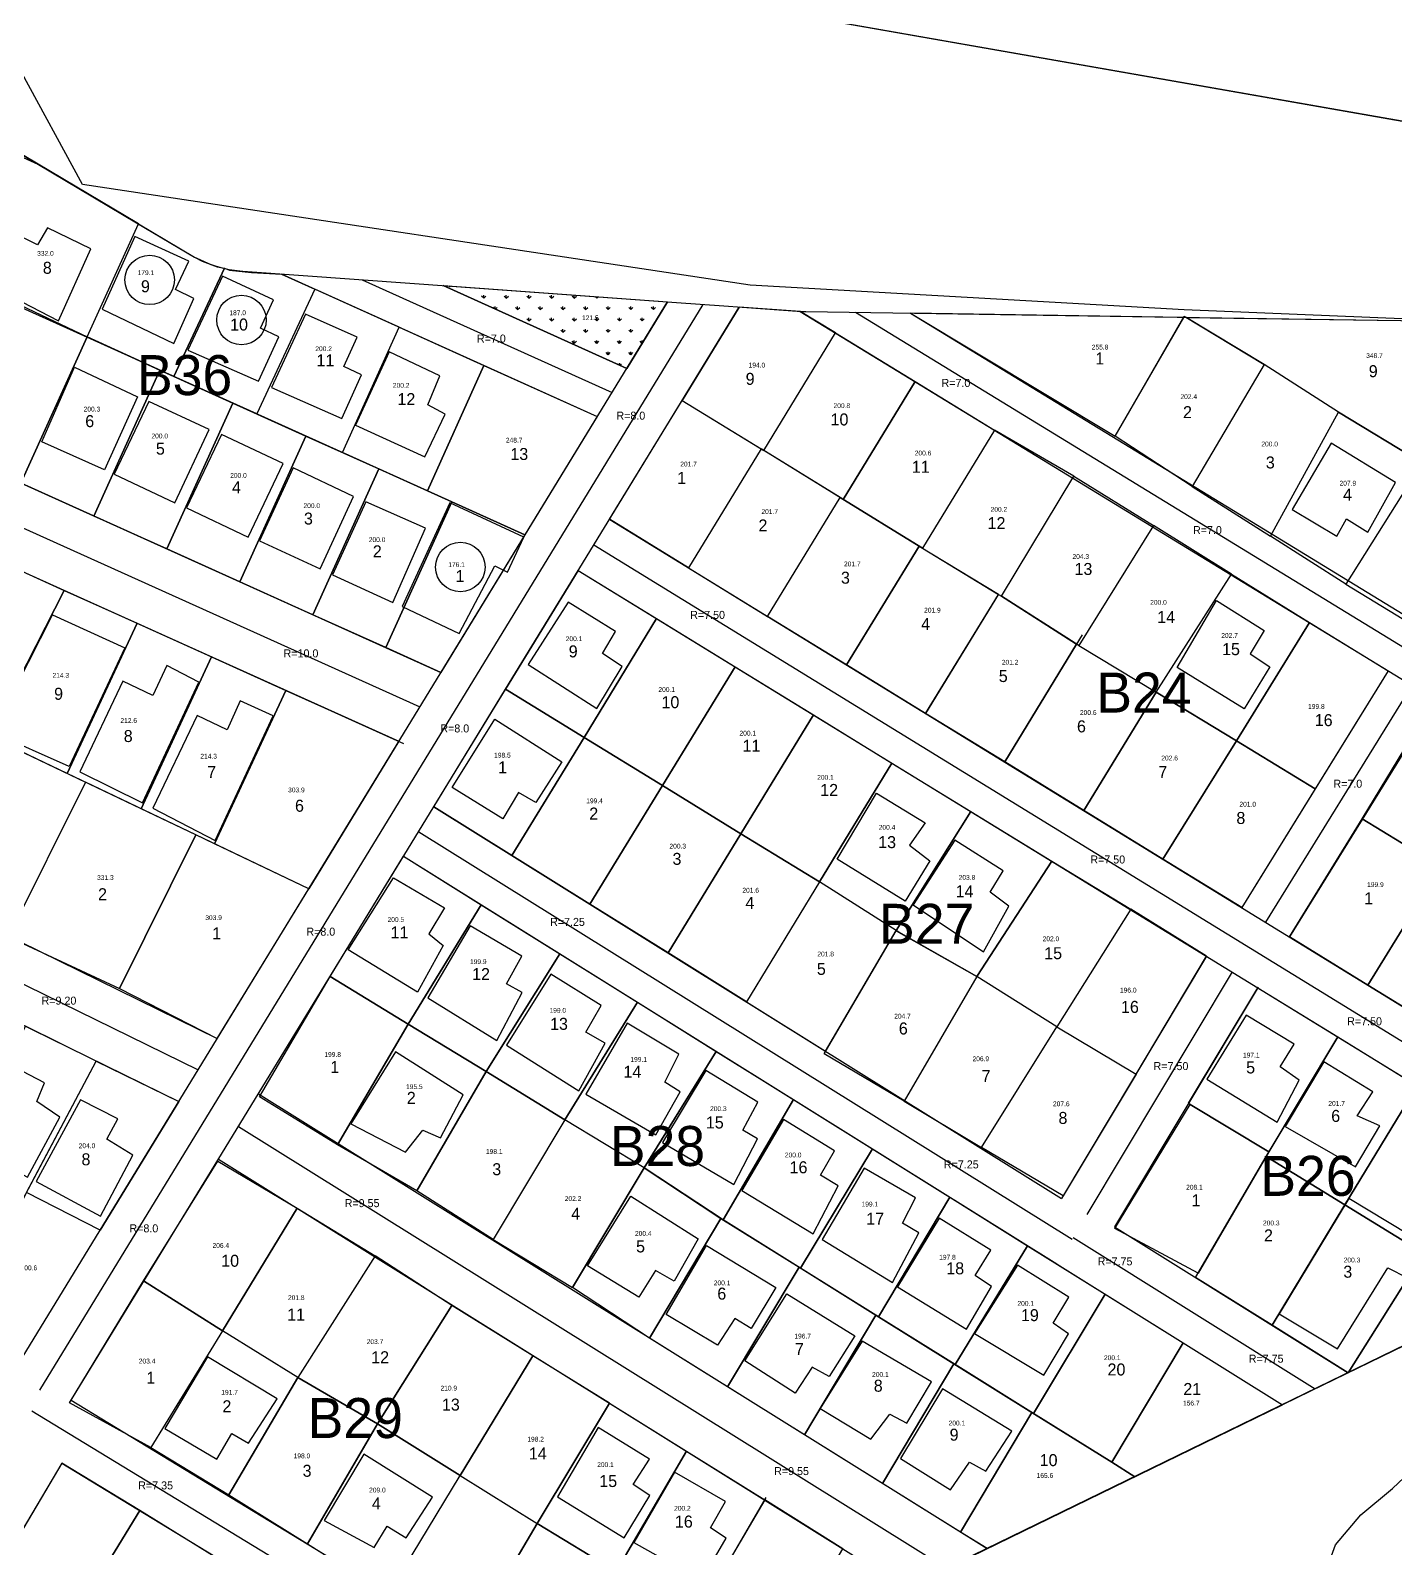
# Model space of a CAD drawing. Header units: inches. Extents: x 461960 to 463067, y 992848 to 993579.
# Drawn here: x 462203.1 to 462373.7, y 993290.6 to 993480.3 of the extents above; entities that cross this region are included whole.
import ezdxf

# ---------------------------------------------------------------- set-up
doc = ezdxf.new("R2010")
doc.units = ezdxf.units.IN
doc.header["$MEASUREMENT"] = 0
for name, color, linetype in [('bulding', 56, 'Continuous'), ('fence', 6, 'Continuous'), ('Gorge', 44, 'Continuous'), ('green', 90, 'Continuous'), ('road', 1, 'Continuous'), ('text', 55, 'Continuous')]:
    doc.layers.add(name, color=color, linetype=linetype)
doc.layers.add('H', color=7, linetype='Continuous', lineweight=100)
doc.layers.add('R', color=2, linetype='Continuous', lineweight=30)

msp = doc.modelspace()

# ---------------------------------------------------------------- hatches: boundary and pattern name
at = {"layer": 'green'}
h = msp.add_hatch(dxfattribs=at)
h.set_pattern_fill('GRASS', color=74, scale=2, style=0)
h.paths.add_polyline_path([(462254.7, 993448.41), (462282.7, 993446.39), (462277.62, 993438.07)])

# ---------------------------------------------------------------- linework, layer by layer
at = {"color": 242, "lineweight": 30}
msp.add_line((462170.34, 993504.86), (462468.99, 993452.4), dxfattribs=at)
at = {"color": 3}
for p, q in [((462351.28, 993304.52), (462389.44, 993323.1)), ((462161.87, 993212.26), (462359.55, 993308.54))]:
    msp.add_line(p, q, dxfattribs=at)
at = {"color": 3, "lineweight": 30}
msp.add_lwpolyline([(462389.44, 993323.1), (462359.55, 993308.54), (462351.28, 993304.52), (462161.87, 993212.26), (462149.28, 993207.15), (462141.44, 993200.28), (462131.28, 993191.38), (462115.6, 993196.38), (462113.96, 993197.25), (462101.7, 993202.95), (462083.74, 993213.56), (461999.91, 993262.17), (462053.58, 993359.91), (462135.55, 993533.54), (462145.26, 993528.41), (462170.34, 993504.86), (462468.99, 993452.4)], dxfattribs=at)
at = {"layer": 'bulding', "color": 17}
for points, elevation in [([(462210.64, 993453), (462205.23, 993455.62), (462203.98, 993453.5), (462200.72, 993455.15), (462197.42, 993448.77), (462206.63, 993444.03)], 2491.69), ([(462221.01, 993441.2), (462223.53, 993446.82), (462221.24, 993447.94), (462222.89, 993451.46), (462216.14, 993454.54), (462212.07, 993445.46)], 2490.15), ([(462231.6, 993436.48), (462234.13, 993442.03), (462231.85, 993443.08), (462233.47, 993446.62), (462227.09, 993449.61), (462222.78, 993440.36)], 2488.84), ([(462242.03, 993431.79), (462244.49, 993437.25), (462242.25, 993438.31), (462243.94, 993441.98), (462237.47, 993444.86), (462233.25, 993435.7)], 2487.58), ([(462252.4, 993427), (462254.95, 993432.33), (462252.77, 993433.53), (462254.27, 993437.16), (462247.93, 993440.13), (462243.73, 993430.97)], 2485.93), ([(462208.61, 993438.24), (462216.48, 993434.52), (462212.35, 993425.38), (462204.55, 993428.91)], 2491.68), ([(462217.91, 993433.94), (462213.59, 993424.83), (462221.15, 993421.28), (462225.43, 993430.45)], 2489.92), ([(462227, 993429.81), (462222.62, 993420.64), (462230.33, 993416.96), (462234.69, 993426.17)], 2488.82), ([(462365.63, 993428.71), (462360.76, 993420.45), (462366.33, 993417.09), (462367.56, 993419.27), (462370.21, 993417.58), (462373.69, 993423.81)], 2476.56), ([(462235.96, 993425.65), (462231.73, 993416.51), (462239.31, 993413.01), (462243.48, 993422.06)], 2487.82), ([(462248.39, 993408.83), (462252.46, 993418.09), (462245.03, 993421.41), (462240.85, 993412.28)], 2485.47), ([(462249.55, 993408.32), (462256.7, 993404.95), (462261.15, 993413.39), (462262.73, 993412.62), (462264.77, 993416.99), (462255.5, 993421.28)], 2485.5), ([(462273.88, 993395.57), (462277.06, 993400.83), (462274.58, 993402.44), (462276.2, 993405.18), (462270.31, 993408.84), (462265.32, 993401.05)], 2482.19), ([(462346.4, 993400.69), (462351.3, 993409.04), (462357.28, 993405.31), (462355.51, 993402.39), (462357.99, 993400.79), (462354.76, 993395.53)], 2475.05), ([(462207.97, 993388.33), (462198.36, 993392.56), (462205.85, 993407.27), (462214.91, 993403.14)], 2489.85), ([(462224.15, 993398.86), (462220.17, 993400.92), (462218.41, 993397.19), (462214.66, 993398.96), (462209.29, 993387.66), (462217.11, 993383.76)], 2488.94), ([(462233.42, 993394.65), (462229.33, 993396.54), (462227.69, 993392.9), (462223.95, 993394.67), (462218.4, 993383.1), (462226.19, 993379.07)], 2488.36), ([(462269.51, 993388.91), (462266.28, 993383.83), (462264.11, 993385.05), (462262.14, 993381.79), (462255.79, 993385.7), (462261.12, 993394.23)], 2481.55), ([(462303.9, 993376.75), (462308.84, 993384.97), (462314.89, 993381.27), (462312.95, 993378.49), (462315.5, 993376.53), (462312.42, 993371.49)], 2477.43), ([(462318.61, 993379.11), (462313.43, 993371.01), (462322.19, 993365.15), (462325.38, 993370.86), (462323.04, 993372.62), (462324.64, 993375.27)], 2476.1), ([(462251.46, 993360.09), (462242.83, 993365.39), (462248.47, 993374.38), (462254.86, 993370.64), (462252.9, 993367.38), (462254.7, 993365.96)], 2483.41), ([(462258.06, 993368.39), (462252.76, 993359.39), (462261.39, 993354.08), (462264.57, 993360.05), (462262.58, 993361.13), (462264.53, 993364.59)], 2482.82), ([(462268.12, 993362.34), (462262.59, 993353.47), (462271.62, 993347.79), (462274.94, 993353.72), (462272.53, 993355.09), (462274.43, 993358.46)], 2480.94), ([(462277.66, 993356.24), (462272.53, 993347.36), (462281.25, 993342.27), (462284.3, 993347.64), (462282.37, 993348.86), (462284.11, 993352.35)], 2479.92), ([(462358.88, 993343.86), (462361.66, 993349.13), (462359.28, 993350.76), (462361.01, 993353.59), (462355.01, 993357.22), (462350.11, 993349.22)], 2468.55), ([(462249.99, 993340.1), (462252.15, 993342.85), (462254.34, 993341.92), (462257.17, 993347.27), (462248.72, 993352.64), (462243.14, 993343.67)], 2482.86), ([(462200.31, 993351.14), (462194.93, 993341.15), (462202.73, 993336.97), (462206.78, 993344.49), (462203.91, 993346.46), (462204.87, 993348.79)], 2491.87), ([(462368.68, 993338.27), (462371.71, 993343.39), (462368.88, 993344.65), (462370.84, 993347.65), (462364.73, 993351.42), (462359.91, 993343.31)], 2466.71), ([(462287.51, 993350.31), (462282.1, 993341.31), (462290.99, 993336.07), (462293.96, 993341.77), (462292.14, 993342.86), (462294, 993346.37)], 2477.83), ([(462209.35, 993346.65), (462203.84, 993336.46), (462211.88, 993332.12), (462215.91, 993339.73), (462212.66, 993341.72), (462214.03, 993344.28)], 2491.1), ([(462297.19, 993344.21), (462291.99, 993335.34), (462300.93, 993329.89), (462304.06, 993335.9), (462301.82, 993337.22), (462303.59, 993340.26)], 2476.28), ([(462307.28, 993338.12), (462302.04, 993329.18), (462310.81, 993323.83), (462314.13, 993330.03), (462312.08, 993331.22), (462313.69, 993334.39)], 2475.46), ([(462286.56, 993329.26), (462283.56, 993324), (462281.21, 993325.3), (462279.15, 993322), (462272.72, 993325.89), (462278.15, 993334.63)], 2477.55), ([(462367.84, 993334.3), (462359.14, 993319.92), (462366.42, 993315.55), (462372.74, 993325.64), (462375.17, 993324.42), (462377.72, 993328.36), (462367.84, 993334.3)], 2466.66), ([(462316.65, 993331.86), (462311.45, 993323.27), (462320.08, 993317.97), (462323.22, 993323.33), (462321.15, 993324.68), (462323.1, 993327.88)], 2473.9), ([(462296.24, 993323.18), (462293.17, 993318.06), (462291.11, 993319.34), (462288.97, 993316), (462282.53, 993319.82), (462287.57, 993328.43)], 2475.24), ([(462326.45, 993325.99), (462321.08, 993317.43), (462329.75, 993312.22), (462332.81, 993317.41), (462330.89, 993318.74), (462332.87, 993322)], 2472.58), ([(462306.11, 993317.14), (462302.9, 993312.08), (462300.79, 993313.24), (462298.67, 993310), (462292.36, 993314.01), (462297.61, 993322.41)], 2473.87), ([(462308.11, 993304.26), (462310.49, 993307.36), (462312.61, 993306.23), (462315.69, 993311.39), (462307.03, 993316.5), (462301.8, 993308.08)], 2472.25), ([(462225.22, 993314.52), (462219.91, 993305.58), (462226.39, 993301.72), (462228.29, 993304.96), (462230.37, 993303.75), (462233.92, 993309.27)], 2485.82), ([(462318.09, 993297.91), (462320.44, 993301.36), (462322.51, 993300.22), (462325.72, 993305.25), (462317.06, 993310.55), (462311.81, 993301.83)], 2470.72), ([(462277.3, 993291.9), (462280.52, 993297.2), (462278.41, 993298.56), (462280.48, 993301.76), (462274.05, 993305.68), (462268.95, 993297.03)], 2476.55), ([(462244.75, 993302.37), (462239.83, 993294.08), (462246.05, 993290.69), (462247.7, 993293.37), (462250.08, 993291.92), (462253.37, 993297.01)], 2485.82), ([(462286.96, 993286.56), (462290.03, 993291.86), (462288.09, 993293.17), (462289.97, 993296.45), (462283.59, 993300.11), (462278.51, 993291.34)], 2474.74)]:
    msp.add_lwpolyline(points, close=True, dxfattribs=dict(at, elevation=elevation))
at = {"layer": 'fence', "color": 6, "lineweight": 30, "elevation": 2483.59}
msp.add_lwpolyline([(462398.73, 993443.27), (462347.27, 993445.4), (462293.05, 993448.46), (462209.62, 993461.07), (462201.81, 993475.4), (462191.85, 993496.41), (462173.04, 993510.42), (462155.07, 993529.88), (462135.59, 993541.04), (462112.79, 993490.03), (462093.85, 993447.24), (462078.1, 993417.55), (462063.38, 993386.38), (462038.7, 993337.08), (462016.49, 993292.11), (461999.23, 993259.86)], dxfattribs=at)
at = {"layer": 'fence', "color": 126}
for points, elevation in [([(462191.92, 993450.67), (462210.2, 993442), (462216.6, 993456.14), (462199.19, 993466.46), (462191.92, 993450.67)], 2494), ([(462343.78, 993397.6), (462334.72, 993382.81), (462324.85, 993388.88), (462333.84, 993403.61), (462334.13, 993403.42), (462343.78, 993397.6)], 2471.05), ([(462249.74, 993377.09), (462259.42, 993371.04), (462250.32, 993356.1), (462240.57, 993362.08), (462249.74, 993377.09)], 2476.36)]:
    msp.add_lwpolyline(points, dxfattribs=dict(at, elevation=elevation))
for points, elevation in [([(462216.6, 993456.14), (462223.63, 993451.97), (462224.55, 993451.47), (462226.43, 993450.76), (462227.34, 993450.58), (462221.02, 993437.06), (462210.2, 993442)], 2494), ([(462227.34, 993450.58), (462227.97, 993450.36), (462230.72, 993450.04), (462234.5, 993449.85), (462238.63, 993447.98), (462231.42, 993432.37), (462221.02, 993437.06)], 2488.84), ([(462249.17, 993443.23), (462238.63, 993447.98), (462231.42, 993432.37), (462242.1, 993427.55)], 2493.28), ([(462284.54, 993434.06), (462294.75, 993427.79), (462303.71, 993442.5), (462299.29, 993445.2), (462291.68, 993445.74)], 2471.19), ([(462347.22, 993444.45), (462313.07, 993444.98), (462338.64, 993429.61), (462347.22, 993444.45)], 2478.74), ([(462347.51, 993444.45), (462374.39, 993444.04), (462381.86, 993443.92), (462386.18, 993441.3), (462377.02, 993426.27), (462366.57, 993432.61), (462357.27, 993438.56), (462347.51, 993444.45)], 2474.13), ([(462210.2, 993442), (462219.29, 993437.84), (462211.04, 993419.62), (462201.92, 993423.73)], 2491.28), ([(462249.17, 993443.23), (462259.78, 993438.44), (462252.71, 993422.76), (462242.1, 993427.55), (462249.17, 993443.23)], 2493.28), ([(462303.71, 993442.5), (462313.65, 993436.42), (462304.67, 993421.7), (462294.75, 993427.79)], 157.95), ([(462219.29, 993437.84), (462228.41, 993433.73), (462220.15, 993415.51), (462211.04, 993419.62), (462219.29, 993437.84)], 2469.71), ([(462259.78, 993438.45), (462273.94, 993432.05), (462264.9, 993417.26), (462252.71, 993422.76)], 2493.28), ([(462313.65, 993436.42), (462323.57, 993430.36), (462314.57, 993415.61), (462304.67, 993421.7), (462313.65, 993436.42)], 157.95), ([(462284.54, 993434.06), (462294.42, 993428), (462285.35, 993413.15), (462275.47, 993419.21)], 2471.19), ([(462228.41, 993433.73), (462237.52, 993429.61), (462229.27, 993411.4), (462220.15, 993415.51)], 2469.71), ([(462366.57, 993432.61), (462377.02, 993426.27), (462367.46, 993411.11), (462358.06, 993417.1)], 2476.73), ([(462314.57, 993415.62), (462324.07, 993409.83), (462324.44, 993409.61), (462333.49, 993424.61), (462323.57, 993430.36)], 157.84), ([(462237.52, 993429.61), (462246.64, 993425.5), (462238.38, 993407.28), (462229.27, 993411.4)], 2469.71), ([(462285.35, 993413.15), (462295.22, 993407.08), (462304.29, 993421.93), (462294.42, 993428)], 2471.17), ([(462246.64, 993425.5), (462255.75, 993421.39), (462247.5, 993403.17), (462238.38, 993407.28)], 2469.71), ([(462255.75, 993421.39), (462264.9, 993417.26), (462254.4, 993400.06), (462247.5, 993403.17)], 2469.71), ([(462304.29, 993421.93), (462314.17, 993415.86), (462305.1, 993401.01), (462295.22, 993407.08), (462304.29, 993421.93), (462314.17, 993415.86), (462314.17, 993415.86)], 2471.17), ([(462314.17, 993415.86), (462324.07, 993409.84), (462314.96, 993394.95), (462305.1, 993401.01)], 2471.17), ([(462198.08, 993414.5), (462207.31, 993410.33), (462197.98, 993392.05), (462189.38, 993396.15)], 2494), ([(462271.56, 993412.81), (462281.36, 993406.79), (462272.29, 993391.95), (462262.49, 993397.97)], 2471.19), ([(462353.19, 993412.37), (462362.95, 993406.29), (462353.81, 993391.51), (462343.78, 993397.6), (462353.19, 993412.37)], 2475.9), ([(462197.98, 993392.05), (462207.31, 993410.33), (462216.43, 993406.22), (462207.71, 993387.42), (462197.98, 993392.05)], 2489.18), ([(462324.07, 993409.83), (462324.44, 993409.61), (462333.84, 993403.61), (462324.85, 993388.88), (462314.97, 993394.95)], 155.98), ([(462216.43, 993406.22), (462225.72, 993402.02), (462216.93, 993383.02), (462207.71, 993387.42)], 2493.95), ([(462281.36, 993406.79), (462291.16, 993400.77), (462282.09, 993385.93), (462272.29, 993391.95)], 2471.19), ([(462225.72, 993402.03), (462235.01, 993397.83), (462226.12, 993378.64), (462223.76, 993379.77), (462216.93, 993383.02)], 2493.95), ([(462291.16, 993400.77), (462300.96, 993394.75), (462291.89, 993379.91), (462282.09, 993385.93)], 2471.19), ([(462262.49, 993397.97), (462272.29, 993391.95), (462263.28, 993377.18), (462253.52, 993383.28)], 2471.19), ([(462235.01, 993397.83), (462249.14, 993391.46), (462237.89, 993373.03), (462226.12, 993378.64), (462235.01, 993397.83)], 2493.95), ([(462334.72, 993382.81), (462343.78, 993397.6), (462343.78, 993397.6), (462353.81, 993391.51), (462344.6, 993376.75), (462334.72, 993382.81)], 2471.05), ([(462300.96, 993394.75), (462310.75, 993388.74), (462301.69, 993373.88), (462291.89, 993379.91)], 2471.19), ([(462272.29, 993391.95), (462282.09, 993385.93), (462273.03, 993371.1), (462263.28, 993377.19)], 2471.19), ([(462354.46, 993370.68), (462344.6, 993376.75), (462353.81, 993391.51), (462353.81, 993391.51), (462363.63, 993385.52)], 2472.19), ([(462310.75, 993388.74), (462320.61, 993382.68), (462311.3, 993367.8), (462301.69, 993373.88)], 2471.19), ([(462282.09, 993385.93), (462291.89, 993379.91), (462282.79, 993365.01), (462273.03, 993371.1)], 2471.19), ([(462311.3, 993367.8), (462320.61, 993382.68), (462330.72, 993376.47), (462321.37, 993362.05), (462311.6, 993367.6), (462311.3, 993367.8), (462320.61, 993382.68)], 2471.19), ([(462369.53, 993381.79), (462379.36, 993375.79), (462370.23, 993361), (462360.43, 993367.02)], 2466.07), ([(462237.89, 993373.03), (462223.76, 993379.77), (462214.26, 993360.56), (462226.46, 993354.32)], 2493.95), ([(462291.89, 993379.91), (462301.69, 993373.88), (462292.57, 993358.9), (462282.79, 993365.01), (462291.89, 993379.91)], 2471.19), ([(462379.36, 993375.79), (462389.14, 993369.74), (462380.03, 993354.98), (462370.23, 993361)], 2466.07), ([(462301.69, 993373.88), (462292.57, 993358.9), (462302.46, 993352.72), (462311.3, 993367.8), (462311.3, 993367.8), (462301.69, 993373.88)], 2471.19), ([(462259.42, 993371.04), (462269.25, 993364.91), (462260.04, 993350.21), (462250.32, 993356.1)], 2476.36), ([(462269.25, 993364.91), (462278.96, 993358.85), (462269.89, 993344.17), (462260.04, 993350.21)], 2476.36), ([(462348.04, 993346.08), (462347.82, 993346.22), (462356.46, 993360.66), (462366.47, 993354.51), (462357.87, 993340.16)], 2470.43), ([(462278.96, 993358.85), (462288.81, 993352.7), (462279.78, 993338.17), (462269.89, 993344.17)], 2476.36), ([(462193.01, 993337.74), (462201.73, 993333.4), (462211.32, 993351.5), (462202.48, 993355.84)], 2493.04), ([(462250.32, 993356.1), (462260.04, 993350.21), (462251.41, 993335.26), (462241.47, 993341.03)], 2483.38), ([(462366.47, 993354.51), (462376.38, 993348.42), (462367.37, 993333.53), (462357.53, 993339.58)], 2468.69), ([(462288.81, 993352.7), (462298.46, 993346.68), (462289.68, 993331.65), (462279.78, 993338.17)], 2476.36), ([(462211.32, 993351.5), (462221.64, 993346.44), (462211.81, 993330.35), (462202.62, 993335.07)], 2493.04), ([(462298.46, 993346.68), (462308.31, 993340.53), (462299.33, 993325.62), (462289.68, 993331.65)], 2476.36), ([(462376.38, 993348.42), (462386.2, 993342.38), (462377.2, 993327.49), (462367.37, 993333.53)], 2466.66), ([(462308.31, 993340.53), (462317.99, 993334.49), (462309.07, 993319.54), (462299.33, 993325.62)], 2476.36), ([(462357.53, 993339.58), (462367.37, 993333.53), (462358.27, 993318.48), (462348.7, 993324.45), (462357.53, 993339.58)], 2469.02), ([(462270.84, 993323.18), (462279.78, 993338.17), (462289.39, 993331.83), (462280.47, 993316.88), (462270.84, 993323.18)], 2480.11), ([(462202.62, 993335.07), (462201.73, 993333.4), (462193.34, 993315.1), (462200.38, 993311.63), (462211.81, 993330.35)], 2493.04), ([(462317.99, 993334.49), (462327.7, 993328.42), (462318.64, 993313.57), (462309.07, 993319.54), (462317.99, 993334.49)], 2476.36), ([(462367.77, 993312.55), (462358.27, 993318.48), (462367.37, 993333.53), (462377.2, 993327.49)], 2466.66), ([(462280.47, 993316.88), (462289.39, 993331.83), (462299.15, 993325.74), (462290.23, 993310.79)], 2480.11), ([(462327.7, 993328.42), (462337.39, 993322.38), (462328.46, 993307.44), (462318.64, 993313.57)], 2477.75), ([(462299.15, 993325.74), (462308.73, 993319.75), (462299.82, 993304.8), (462290.23, 993310.79)], 2478.94), ([(462337.39, 993322.38), (462347.15, 993316.28), (462338.22, 993301.35), (462328.46, 993307.44)], 2477.75), ([(462308.73, 993319.75), (462318.49, 993313.66), (462309.58, 993298.71), (462299.82, 993304.8)], 2478.94), ([(462218.16, 993303.21), (462227.92, 993297.28), (462236.51, 993311.95), (462227.13, 993317.78)], 2485.58), ([(462318.49, 993313.66), (462328.25, 993307.57), (462319.34, 993292.62), (462309.58, 993298.71)], 2478.94), ([(462275.47, 993308.74), (462285.1, 993302.74), (462276.3, 993287.71), (462266.42, 993293.69)], 2478.4), ([(462237.73, 993291.17), (462247.79, 993284.82), (462256.8, 993299.69), (462246.46, 993306.14)], 2484.43), ([(462285.1, 993302.74), (462294.86, 993296.65), (462286.06, 993281.62), (462276.3, 993287.71), (462285.1, 993302.74)], 2478.4), ([(462286.06, 993281.62), (462294.05, 993276.64), (462297.44, 993278.29), (462304.62, 993290.55), (462294.86, 993296.65), (462286.06, 993281.62)], 2478.4), ([(462266.42, 993293.69), (462276.3, 993287.71), (462267.68, 993272.9), (462257.6, 993278.71)], 2478.4)]:
    msp.add_lwpolyline(points, close=True, dxfattribs=dict(at, elevation=elevation))
at = {"layer": 'fence', "color": 1}
for points, elevation in [([(462191.92, 993450.67), (462210.2, 993442), (462201.92, 993423.73), (462183.55, 993432.03)], 2494), ([(462338.64, 993429.61), (462347.29, 993444.58), (462357.27, 993438.56), (462348.28, 993423.32)], 2478.74), ([(462348.28, 993423.32), (462358.06, 993417.1), (462366.57, 993432.61), (462357.27, 993438.56)], 2477.76), ([(462334.13, 993403.42), (462324.44, 993409.61), (462333.49, 993424.61), (462343.46, 993418.43)], 2475.9), ([(462377.02, 993426.27), (462367.46, 993411.11), (462377.39, 993405.07), (462386.8, 993420.48)], 2475.52), ([(462343.78, 993397.6), (462353.19, 993412.37), (462343.46, 993418.43), (462334.13, 993403.42)], 2475.9), ([(462362.95, 993406.29), (462372.76, 993400.29), (462363.63, 993385.52), (462353.81, 993391.51)], 2474.9), ([(462379.36, 993375.79), (462369.53, 993381.79), (462378.51, 993396.61), (462388.91, 993390.48)], 2466.07), ([(462186.85, 993373.74), (462196.53, 993392.75), (462209.98, 993386.34), (462200.38, 993367.03)], 2494.63), ([(462209.98, 993386.34), (462200.38, 993367.03), (462214.26, 993360.56), (462223.76, 993379.77)], 2491.06), ([(462321.37, 993362.05), (462330.72, 993376.47), (462340.61, 993370.5), (462331.38, 993355.76)], 2471.19), ([(462331.38, 993355.76), (462341.29, 993349.84), (462350.06, 993364.59), (462340.61, 993370.5)], 2471.19), ([(462311.28, 993367.78), (462321.37, 993362.05), (462312.27, 993346.49), (462302.28, 993352.42)], 2476.36), ([(462241.47, 993341.03), (462231.72, 993347.01), (462240.57, 993362.08), (462250.32, 993356.1)], 2484.81), ([(462312.27, 993346.49), (462321.95, 993340.68), (462331.38, 993355.76), (462321.37, 993362.05)], 2475.59), ([(462331.38, 993355.76), (462341.29, 993349.84), (462332.16, 993334.66), (462321.95, 993340.68)], 2474.48), ([(462269.89, 993344.17), (462260.91, 993329.19), (462251.41, 993335.26), (462260.04, 993350.21)], 2480.11), ([(462348.04, 993346.08), (462357.87, 993340.16), (462349.01, 993324.98), (462338.59, 993330.59)], 2470.43), ([(462270.84, 993323.18), (462279.78, 993338.17), (462269.89, 993344.17), (462260.91, 993329.19)], 2480.11), ([(462226.53, 993338.99), (462236.45, 993333.1), (462227.13, 993317.78), (462217.24, 993324.04)], 2486.56), ([(462227.13, 993317.78), (462236.45, 993333.1), (462246.19, 993327.16), (462236.51, 993311.95)], 2485.58), ([(462236.51, 993311.95), (462246.46, 993306.14), (462255.78, 993320.96), (462246.19, 993327.16)], 2484.43), ([(462227.13, 993317.78), (462218.16, 993303.21), (462208, 993308.77), (462217.24, 993324.04)], 2485.58), ([(462255.78, 993320.96), (462246.46, 993306.14), (462256.8, 993299.69), (462265.88, 993314.66)], 2482.19), ([(462256.8, 993299.69), (462266.42, 993293.69), (462275.47, 993308.74), (462265.88, 993314.66)], 2478.4), ([(462227.92, 993297.28), (462237.73, 993291.17), (462246.46, 993306.14), (462236.51, 993311.95)], 2484.43), ([(462207.02, 993301.22), (462198.04, 993286.08), (462207.54, 993280.22), (462216.8, 993295.31)], 2487.56), ([(462256.8, 993299.69), (462266.42, 993293.69), (462257.6, 993278.71), (462247.79, 993284.82)], 2478.4), ([(462226.96, 993289.02), (462216.8, 993295.31), (462207.54, 993280.22), (462217.5, 993273.82)], 2481.93)]:
    msp.add_lwpolyline(points, close=True, dxfattribs=dict(at, elevation=elevation))
at = {"layer": 'fence', "color": 173, "lineweight": 30}
for points, elevation in [([(462367.77, 993312.55), (462377.2, 993327.49), (462386.6, 993321.72), (462367.77, 993312.55)], 2466.66), ([(462347.15, 993316.28), (462359.55, 993308.54), (462341.09, 993299.55), (462338.22, 993301.35)], 2477.75), ([(462328.25, 993307.57), (462338.22, 993301.35), (462341.09, 993299.55), (462322.64, 993290.56), (462319.34, 993292.62), (462328.25, 993307.57)], 2477.75)]:
    msp.add_lwpolyline(points, close=True, dxfattribs=dict(at, elevation=elevation))
at = {"layer": 'Gorge', "color": 120, "lineweight": 30, "elevation": 2487.92}
msp.add_lwpolyline([(462361.5, 993278.14), (462366.18, 993291.02), (462369.35, 993294.79), (462373.31, 993298.08), (462377.66, 993302.21)], dxfattribs=at)
at = {"layer": 'green', "color": 74, "elevation": 2494}
msp.add_lwpolyline([(462254.7, 993448.41), (462282.7, 993446.39), (462277.62, 993438.07), (462254.7, 993448.41)], close=True, dxfattribs=at)
at = {"layer": 'green', "color": 2}
msp.add_lwpolyline([(462389.44, 993323.1), (462255.49, 993257.86), (462217.93, 993239.56), (462200.63, 993231.13), (462167, 993214.75), (462161.87, 993212.26), (462158.54, 993210.9), (462149.28, 993207.15), (462131.28, 993191.38), (462213.5, 993180.07), (462131.28, 993191.38), (462213.5, 993180.07), (462242.29, 993194.01), (462265.57, 993205.46), (462334.53, 993239.4), (462406.76, 993274.95)], dxfattribs=at)
at = {"layer": 'R'}
for points in [[(462195.56, 993468.62, 0), (462203.89, 993463.68, 0), (462216.37, 993456.28, 0), (462223.63, 993451.97, 0), (462224.26, 993451.66, 0), (462224.9, 993451.37, 0), (462225.58, 993451.09, 0), (462226.21, 993450.89, 0), (462226.89, 993450.69, 0), (462227.94, 993450.44, 0), (462228.26, 993450.39, 0), (462228.96, 993450.29, 0), (462229.65, 993450.22, 0), (462251.11, 993448.67, 0), (462259.19, 993448.09, 0), (462283.82, 993446.31, 0), (462289.77, 993445.88, 0), (462298.92, 993445.22, 0), (462299.28, 993445.2, 0), (462299.64, 993445.19, 0), (462300, 993445.18, 0), (462318.99, 993444.89, 0), (462329.65, 993444.72, 0), (462374.29, 993444.04, 0)], [(462374.83, 993315.99, 0), (462315.67, 993287.17, 0)]]:
    msp.add_polyline3d(points, dxfattribs=at)
at = {"layer": 'road', "color": 74}
for p, q in [((462271.56, 993412.81, 2471.19), (462262.49, 993397.97, 2471.19)), ((462324.85, 993388.88, 2487.89), (462334.55, 993404.77, 3.97)), ((462310.75, 993388.74, 2471.19), (462301.69, 993373.88, 2471.19)), ((462301.69, 993373.88, 2471.19), (462310.75, 993388.74, 2471.19)), ((462320.61, 993382.68, 2471.19), (462311.3, 993367.8, 2471.19)), ((462279.78, 993338.17, 2478.89), (462270.84, 993323.18, 2480.11)), ((462337.39, 993322.38, 2477.75), (462328.46, 993307.44, 2477.75)), ((462275.47, 993308.74, 2478.4), (462266.42, 993293.69, 2478.4)), ((462285.1, 993302.74, 2478.4), (462276.3, 993287.71, 2478.4)), ((462295.02, 993296.93, 2478.4), (462286.06, 993281.62, 2478.4)), ((462266.42, 993293.69, 2478.4), (462257.6, 993278.71, 2478.4))]:
    msp.add_line(p, q, dxfattribs=at)
at = {"layer": 'road', "color": 251}
for p, q in [((462372.76, 993400.29, 2473.59), (462354.46, 993370.68, 2472.19)), ((462375.74, 993398.45, 2473.59), (462357.44, 993368.84, 2472.19)), ((462378.72, 993396.61, 2473.59), (462360.43, 993367.02, 2472.2)), ((462253.52, 993383.28, 2476.36), (462331.95, 993334.32, 2477.6)), ((462251.66, 993380.16, 2476.36), (462333.27, 993329.22, 2477.66)), ((462249.74, 993377.09, 2476.36), (462359.55, 993308.54, 2478.1)), ((462350.06, 993364.59, 2471.19), (462331.95, 993334.32, 2476.42)), ((462353.28, 993362.66, 2471.19), (462335.13, 993332.33, 2476.43)), ((462356.5, 993360.73, 2471.19), (462338.57, 993330.77, 2476.37)), ((462338.57, 993330.77, 2477.7), (462367.77, 993312.55, 2478.17)), ((462333.4, 993329.43, 2477.66), (462363.66, 993310.55, 2478.14))]:
    msp.add_line(p, q, dxfattribs=at)
for points, elevation in [([(462198.85, 993465.93), (462204.03, 993463.6)], 2494), ([(462191.77, 993450.26), (462262.62, 993418.29)], 2494), ([(462234.44, 993449.87), (462273.94, 993432.05)], 2494), ([(462244.57, 993449.14), (462275.78, 993435.06)], 2494), ([(462254.7, 993448.41), (462277.62, 993438.07)], 2494), ([(462200.38, 993311.63), (462282.7, 993446.39)], 2485.58), ([(462204.29, 993310.36), (462287.19, 993446.07)], 2485.58), ([(462208, 993308.77), (462291.68, 993445.74)], 2485.58), ([(462299.29, 993445.2), (462437.21, 993360.9)], 2475.9), ([(462306.19, 993445.08), (462408.45, 993382.58)], 2475.9), ([(462313.07, 993444.98), (462407.28, 993387.39)], 2475.9), ([(462183.41, 993432.09), (462253.83, 993400.32)], 2494), ([(462183.55, 993432.03), (462254.4, 993400.06)], 2494), ([(462181.35, 993427.53), (462251.77, 993395.76)], 2494), ([(462179.27, 993422.98), (462249.14, 993391.46)], 2494), ([(462179.3, 993422.97), (462249.71, 993391.2)], 2494), ([(462275.49, 993419.2), (462431.46, 993323.38)], 2471.19), ([(462273.53, 993416.01), (462429.43, 993320.23)], 2471.19), ([(462271.56, 993412.81), (462423.49, 993319.48)], 2471.19), ([(462162.25, 993385.84), (462226.46, 993354.32)], 2493.21), ([(462155.56, 993384), (462224.05, 993350.38)], 2493.21), ([(462157.45, 993377.94), (462221.64, 993346.44)], 2493.21), ([(462231.6, 993347.39), (462322.64, 993290.56)], 2486.56), ([(462229.11, 993343.31), (462317.57, 993288.1)], 2486.56), ([(462226.62, 993339.24), (462312.51, 993285.63)], 2486.56), ([(462208.21, 993309.1), (462275.99, 993267.84)], 2487.56), ([(462203.3, 993307.78), (462272.07, 993265.93)], 2487.56), ([(462207.02, 993301.22), (462189.03, 993270.9)], 2487.56), ([(462207.02, 993301.22), (462268.14, 993264.02)], 2487.56)]:
    msp.add_lwpolyline(points, dxfattribs=dict(at, elevation=elevation))
at = {"layer": 'road', "color": 126, "elevation": 2486.56}
for points in [[(462249.74, 993377.09), (462359.55, 993308.54)], [(462249.74, 993377.09), (462331.35, 993326.14)]]:
    msp.add_lwpolyline(points, dxfattribs=at)
at = {"layer": 'road', "color": 1}
for centre in [(462218.01, 993449.13), (462229.48, 993444.12), (462256.83, 993413.24)]:
    msp.add_circle(centre, 3.09, dxfattribs=at)

# ---------------------------------------------------------------- texts
at = {"layer": 'H', "color": 20, "lineweight": 25, "attachment_point": 1}
for s, insert, char_height, width in [('{\\C2;8}', (462204.66, 993451.39), 1.5, 3.6979), ('{\\C2;9}', (462216.92, 993449.08), 1.5, 3.6979), ('{\\C2;10}', (462228.06, 993444.3), 1.5, 3.6979), ('{\\C5;B36}', (462216.43, 993439.73, -2464.83), 5, 12.8411), ('{\\C2;11}', (462238.85, 993439.83), 1.5, 3.6979), ('{\\C2;1}', (462336.17, 993440.06), 1.5, 3.6979), ('{\\C2;9}', (462370.34, 993438.47), 1.5, 3.6979), ('{\\C2;9}', (462292.48, 993437.51), 1.5, 3.6979), ('{\\C2;12}', (462248.97, 993434.98), 1.5, 3.6979), ('{\\C2;6}', (462209.96, 993432.23), 1.5, 3.6979), ('{\\C2;10}', (462303.09, 993432.44), 1.5, 3.6979), ('{\\C2;2}', (462347.13, 993433.35), 1.5, 3.6979), ('{\\C2;5}', (462218.79, 993428.79), 1.5, 3.6979), ('{\\C2;13}', (462263.08, 993428.12), 1.5, 3.6979), ('{\\C2;11}', (462313.24, 993426.52), 1.5, 3.6979), ('{\\C2;3}', (462357.48, 993427.06), 1.5, 3.6979), ('{\\C2;1}', (462283.93, 993425.14), 1.5, 3.6979), ('{\\C2;4}', (462228.3, 993423.96), 1.5, 3.6979), ('{\\C2;4}', (462367.13, 993423.05), 1.5, 3.6979), ('{\\C2;3}', (462237.29, 993420.05), 1.5, 3.6979), ('{\\C2;2}', (462294.08, 993419.19), 1.5, 3.6979), ('{\\C2;12}', (462322.71, 993419.48), 1.5, 3.6979), ('{\\C2;2}', (462245.89, 993415.95), 1.5, 3.6979), ('{\\C2;13}', (462333.57, 993413.75), 1.5, 3.6979), ('{\\C2;1}', (462256.23, 993412.86), 1.5, 3.6979), ('{\\C2;3}', (462304.39, 993412.66), 1.5, 3.6979), ('{\\C2;14}', (462343.91, 993407.74), 1.5, 3.6979), ('{\\C2;4}', (462314.41, 993406.88), 1.5, 3.6979), ('{\\C2;15}', (462352.01, 993403.73), 1.5, 3.6979), ('{\\C2;9}', (462270.37, 993403.45), 1.5, 3.6979), ('{\\C2;5}', (462324.11, 993400.37), 1.5, 3.6979), ('{\\C5;B24}', (462336.3, 993400.05, -2464.49), 5, 12.8411), ('{\\C2;9}', (462206.07, 993398.15), 1.5, 3.6979), ('{\\C2;10}', (462281.96, 993397.1), 1.5, 3.6979), ('{\\C2;16}', (462363.59, 993394.86), 1.5, 3.6979), ('{\\C2;8}', (462214.77, 993392.87), 1.5, 3.6979), ('{\\C2;6}', (462333.88, 993394.08), 1.5, 3.6979), ('{\\C2;11}', (462292.09, 993391.65), 1.5, 3.6979), ('{\\C2;1}', (462261.55, 993388.96), 1.5, 3.6979), ('{\\C2;7}', (462225.2, 993388.38), 1.5, 3.6979), ('{\\C2;7}', (462344.05, 993388.39), 1.5, 3.6979), ('{\\C2;12}', (462301.8, 993386.13), 1.5, 3.6979), ('{\\C2;6}', (462236.17, 993384.16, 2498.9), 1.5, 3.6979), ('{\\C2;2}', (462272.94, 993383.18), 1.5, 3.6979), ('{\\C2;8}', (462353.8, 993382.63), 1.5, 3.6979), ('{\\C2;13}', (462309.04, 993379.61), 1.5, 3.6979), ('{\\C2;3}', (462283.34, 993377.52), 1.5, 3.6979), ('{\\C2;14}', (462318.72, 993373.47), 1.5, 3.6979), ('{\\C2;2}', (462211.56, 993373.1), 1.5, 3.6979), ('{\\C2;4}', (462292.45, 993372.02), 1.5, 3.6979), ('{\\C2;1}', (462369.77, 993372.58), 1.5, 3.6979), ('{\\C5;B27}', (462309.15, 993371.15, 2476.1), 5, 12.8411), ('{\\C2;1}', (462225.82, 993368.2, 2498.9), 1.5, 3.6979), ('{\\C2;11}', (462248.11, 993368.32), 1.5, 3.6979), ('{\\C2;15}', (462329.79, 993365.73), 1.5, 3.6979), ('{\\C2;5}', (462301.38, 993363.77), 1.5, 3.6979), ('{\\C2;12}', (462258.3, 993363.12), 1.5, 3.6979), ('{\\C2;16}', (462339.38, 993359.02), 1.5, 3.6979), ('{\\C2;13}', (462268.04, 993356.9), 1.5, 3.6979), ('{\\C2;6}', (462311.62, 993356.32), 1.5, 3.6979), ('{\\C2;1}', (462240.58, 993351.5), 1.5, 3.6979), ('{\\C2;14}', (462277.21, 993350.91), 1.5, 3.6979), ('{\\C2;5}', (462355.02, 993351.45), 1.5, 3.6979), ('{\\C2;7}', (462321.97, 993350.37), 1.5, 3.6979), ('{\\C2;2}', (462250.14, 993347.65), 1.5, 3.6979), ('{\\C2;8}', (462331.57, 993345.14), 1.5, 3.6979), ('{\\C2;6}', (462365.65, 993345.39), 1.5, 3.6979), ('{\\C5;B28}', (462275.51, 993343.38, 13.34), 5, 12.8411), ('{\\C2;15}', (462287.51, 993344.57), 1.5, 3.6979), ('{\\C2;8}', (462209.49, 993339.97), 1.5, 3.6979), ('{\\C5;B26}', (462356.8, 993339.65), 5, 12.8411), ('{\\C2;3}', (462260.82, 993338.73), 1.5, 3.6979), ('{\\C2;16}', (462297.97, 993338.97), 1.5, 3.6979), ('{\\C2;1}', (462348.2, 993334.85), 1.5, 3.6979), ('{\\C2;4}', (462270.68, 993333.17), 1.5, 3.6979), ('{\\C2;17}', (462307.55, 993332.55), 1.5, 3.6979), ('{\\C2;2}', (462357.25, 993330.46), 1.5, 3.6979), ('{\\C2;5}', (462278.79, 993329.08), 1.5, 3.6979), ('{\\C2;10}', (462226.95, 993327.29), 1.5, 3.6979), ('{\\C2;18}', (462317.55, 993326.34), 1.5, 3.6979), ('{\\C2;3}', (462367.16, 993325.92), 1.5, 3.6979), ('{\\C2;6}', (462288.94, 993323.18), 1.5, 3.6979), ('{\\C2;11}', (462235.19, 993320.57), 1.5, 3.6979), ('{\\C2;19}', (462326.88, 993320.49), 1.5, 3.6979), ('{\\C2;12}', (462245.69, 993315.23), 1.5, 3.6979), ('{\\C2;7}', (462298.64, 993316.26), 1.5, 3.6979), ('{\\C2;1}', (462217.59, 993312.67), 1.5, 3.6979), ('{\\C2;20}', (462337.7, 993313.7), 1.5, 3.6979), ('{\\C2;8}', (462308.49, 993311.67), 1.5, 3.6979), ('{\\C2;21}', (462347.17, 993311.26), 1.5, 3.6979), ('{\\C2;2}', (462227.1, 993309.1), 1.5, 3.6979), ('{\\C5;B29}', (462237.75, 993309.38, 17.7), 5, 12.8411), ('{\\C2;13}', (462254.53, 993309.31), 1.5, 3.6979), ('{\\C2;9}', (462317.97, 993305.55), 1.5, 3.6979), ('{\\C2;14}', (462265.39, 993303.2), 1.5, 3.6979), ('{\\C2;10}', (462329.22, 993302.37), 1.5, 3.6979), ('{\\C2;3}', (462237.12, 993301.04), 1.5, 3.6979), ('{\\C2;15}', (462274.19, 993299.76), 1.5, 3.6979), ('{\\C2;4}', (462245.77, 993296.95), 1.5, 3.6979), ('{\\C2;16}', (462283.64, 993294.69), 1.5, 3.6979)]:
    msp.add_mtext(s, dxfattribs=dict(at, insert=insert, char_height=char_height, width=width))
at = {"layer": 'text', "color": 3, "width": 2.8657, "attachment_point": 1}
for s, insert, char_height in [('{\\C6;332.0}', (462203.95, 993452.74), 0.6), ('{\\C6;179.1}', (462216.5, 993450.33), 0.6), ('{\\C6;187.0}', (462227.97, 993445.32), 0.6), ('{\\C6;121.5}', (462272.04, 993444.7), 0.6), ('{\\C4;R=7.0}', (462258.9, 993442.3), 1), ('{\\C6;200.2}', (462238.71, 993440.83), 0.6), ('{\\C6;255.8}', (462335.73, 993441.03), 0.6), ('{\\C6;348.7}', (462370.02, 993439.97), 0.6), ('{\\C6;194.0}', (462292.85, 993438.78), 0.6), ('{\\C6;200.2}', (462248.4, 993436.25), 0.6), ('{\\C4;R=7.0}', (462316.95, 993436.75, 2475.9), 1), ('202.4', (462346.81, 993434.84), 0.6), ('{\\C6;200.3}', (462209.76, 993433.28), 0.6), ('{\\C4;R=8.0}', (462276.33, 993432.66, 2485.58), 1), ('{\\C6;200.8}', (462303.46, 993433.71), 0.6), ('{\\C6;200.0}', (462218.23, 993429.92), 0.6), ('{\\C6;248.7}', (462262.52, 993429.4), 0.6), ('200.0', (462356.92, 993428.92), 0.6), ('{\\C6;201.7}', (462284.31, 993426.41), 0.6), ('{\\C6;200.6}', (462313.61, 993427.79), 0.6), ('{\\C6;200.0}', (462228.07, 993424.99), 0.6), ('{\\C6;207.9}', (462366.69, 993424.02), 0.6), ('{\\C6;200.0}', (462237.23, 993421.21), 0.6), ('{\\C6;200.2}', (462323.09, 993420.75), 0.6), ('{\\C6;201.7}', (462294.45, 993420.47), 0.6), ('{\\C6;200.0}', (462245.39, 993416.96), 0.6), ('{\\C4;R=7.0}', (462348.38, 993418.36), 1), ('{\\C6;176.1}', (462255.32, 993413.84), 0.6), ('{\\C6;201.7}', (462304.77, 993413.93), 0.6), ('204.3', (462333.32, 993414.86), 0.6), ('{\\C4;R=7.50}', (462285.55, 993407.76), 1), ('{\\C6;201.9}', (462314.78, 993408.15), 0.6), ('200.0', (462343.03, 993409.13), 0.6), ('{\\C6;200.1}', (462270, 993404.58), 0.6), ('{\\C6;202.7}', (462351.91, 993404.99), 0.6), ('{\\C4;R=10.0}', (462234.74, 993402.95, -2494), 1), ('{\\C6;214.3}', (462205.87, 993400.01, -2498.9), 0.6), ('{\\C6;201.2}', (462324.49, 993401.64), 0.6), ('{\\C6;200.1}', (462281.58, 993398.23), 0.6), ('199.8', (462362.76, 993396.11), 0.6), ('{\\C6;212.6}', (462214.36, 993394.36, -2498.9), 0.6), ('{\\C6;200.6}', (462334.25, 993395.36), 0.6), ('{\\C4;R=8.0}', (462254.33, 993393.57), 1), ('{\\C6;200.1}', (462291.71, 993392.78), 0.6), ('{\\C6;214.3}', (462224.34, 993389.9, -2498.9), 0.6), ('{\\C6;198.5}', (462261.05, 993390.03), 0.6), ('{\\C6;202.6}', (462344.42, 993389.67), 0.6), ('{\\C6;200.1}', (462301.42, 993387.26), 0.6), ('{\\C4;R=7.0}', (462365.92, 993386.66), 1), ('{\\C6;303.9}', (462235.31, 993385.68), 0.6), ('{\\C6;199.4}', (462272.56, 993384.32), 0.6), ('{\\C6;201.0}', (462354.18, 993383.9), 0.6), ('{\\C6;200.4}', (462309.11, 993381.01), 0.6), ('{\\C6;200.3}', (462282.96, 993378.66), 0.6), ('{\\C4;R=7.50}', (462335.55, 993377.19), 1), ('331.3', (462211.44, 993374.73), 0.6), ('{\\C6;203.8}', (462319.1, 993374.75), 0.6), ('{\\C6;199.9}', (462370.14, 993373.85), 0.6), ('{\\C6;201.6}', (462292.07, 993373.15), 0.6), ('{\\C6;303.9}', (462224.96, 993369.72), 0.6), ('{\\C6;200.5}', (462247.73, 993369.48), 0.6), ('{\\C4;R=8.0}', (462237.59, 993368.17), 1), ('{\\C4;R=7.25}', (462268.04, 993369.39, -10.2), 1), ('202.0', (462329.59, 993367.08), 0.6), ('{\\C6;199.9}', (462258.03, 993364.22), 0.6), ('{\\C6;201.8}', (462301.44, 993365.18), 0.6), ('196.0', (462339.25, 993360.66), 0.6), ('{\\C4;R=9.20}', (462204.5, 993359.55, 2493.21), 1), ('{\\C6;199.0}', (462267.97, 993358.13), 0.6), ('204.7', (462311.04, 993357.41), 0.6), ('{\\C4;R=7.50}', (462367.64, 993356.97), 1), ('199.8', (462239.84, 993352.62), 0.6), ('{\\C6;197.1}', (462354.62, 993352.54), 0.6), ('{\\C6;199.1}', (462278.08, 993352), 0.6), ('206.9', (462320.83, 993352.08), 0.6), ('{\\C4;R=7.50}', (462343.45, 993351.37), 1), ('{\\C6;195.5}', (462250.05, 993348.6), 0.6), ('{\\C6;200.3}', (462288.03, 993345.85), 0.6), ('207.6', (462330.88, 993346.45), 0.6), ('{\\C6;201.7}', (462365.29, 993346.5), 0.6), ('{\\C6;204.0}', (462209.14, 993341.21), 0.6), ('198.1', (462260.03, 993340.49), 0.6), ('{\\C6;200.0}', (462297.38, 993340.06), 0.6), ('{\\C4;R=7.25}', (462317.25, 993339.08, 2486.56), 1), ('208.1', (462347.52, 993336.03), 0.6), ('{\\C4;R=9.55}', (462242.38, 993334.24, 2486.56), 1), ('202.2', (462269.88, 993334.61), 0.6), ('{\\C6;199.1}', (462306.96, 993333.92), 0.6), ('{\\C6;200.3}', (462357.12, 993331.56), 0.6), ('{\\C4;R=8.0}', (462215.48, 993331.09), 1), ('{\\C6;200.4}', (462278.65, 993330.25), 0.6), ('206.4', (462225.86, 993328.75), 0.6), ('{\\C6;200.6}', (462201.88, 993325.95), 0.6), ('{\\C6;197.8}', (462316.66, 993327.28), 0.6), ('{\\C4;R=7.75}', (462336.46, 993326.96), 1), ('{\\C6;200.3}', (462367.21, 993326.93), 0.6), ('{\\C6;200.1}', (462288.5, 993324.07), 0.6), ('201.8', (462235.29, 993322.23), 0.6), ('{\\C6;200.1}', (462326.44, 993321.51), 0.6), ('203.7', (462245.13, 993316.73), 0.6), ('{\\C6;196.7}', (462298.57, 993317.42), 0.6), ('{\\C6;200.1}', (462337.25, 993314.72), 0.6), ('{\\C4;R=7.75}', (462355.34, 993314.8, 2478.05), 1), ('203.4', (462216.65, 993314.3), 0.6), ('{\\C6;200.1}', (462308.28, 993312.63), 0.6), ('210.9', (462254.35, 993310.92), 0.6), ('{\\C6;191.7}', (462226.96, 993310.4), 0.6), ('{\\C183;156.7}', (462347.13, 993309.05), 0.6), ('{\\C6;200.1}', (462317.84, 993306.55), 0.6), ('198.2', (462265.2, 993304.54), 0.6), ('198.0', (462236, 993302.45), 0.6), ('{\\C6;200.1}', (462273.93, 993301.36, -2485.32), 0.6), ('{\\C4;R=9.55}', (462296.04, 993300.75, 2486.56), 1), ('{\\C183;165.6}', (462328.84, 993300), 0.6), ('{\\C4;R=7.35}', (462216.58, 993298.96, 2487.56), 1), ('{\\C6;209.0}', (462245.43, 993298.18), 0.6), ('{\\C6;200.2}', (462283.54, 993295.9), 0.6)]:
    msp.add_mtext(s, dxfattribs=dict(at, insert=insert, char_height=char_height))

doc.saveas('drawing.dxf')
